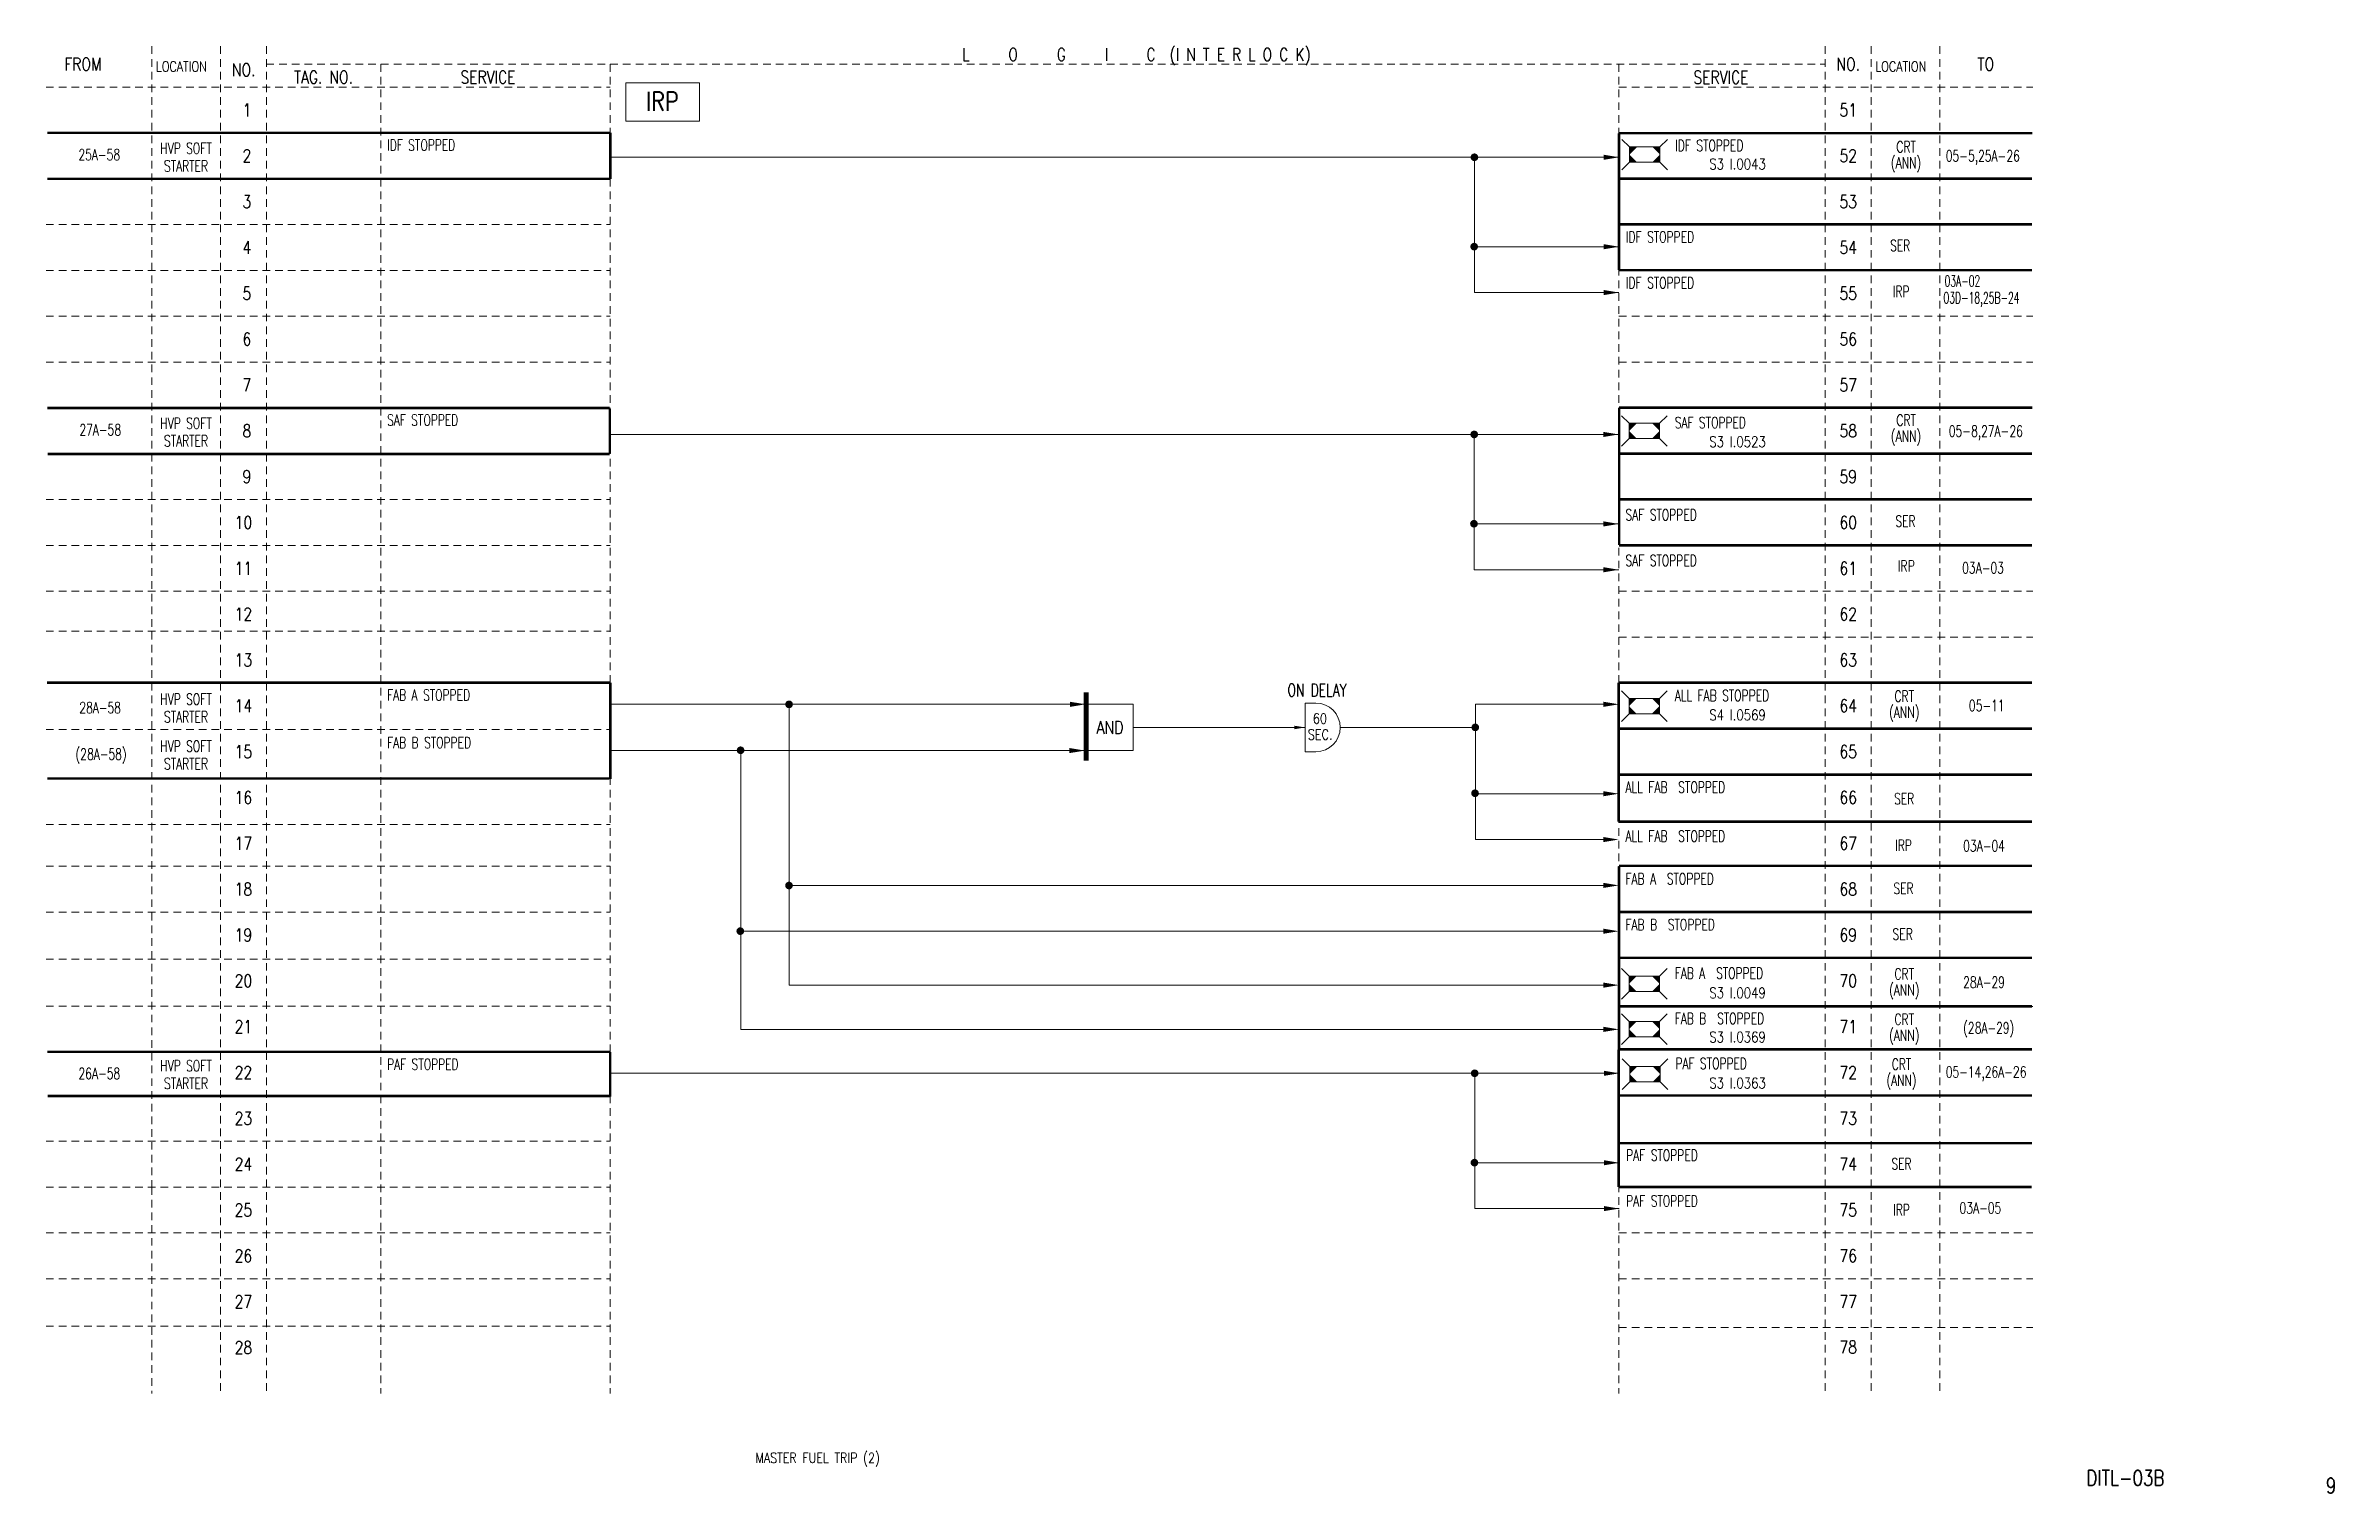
# Model space of a CAD drawing. Extents: x 18 to 467, y 24 to 308.
import ezdxf
from ezdxf.enums import TextEntityAlignment as Align

# ---------------------------------------------------------------- set-up
doc = ezdxf.new("R2010")
doc.units = 0
doc.linetypes.add('CENTER', pattern=[20, 8.8, -1, 0.4, -1, 8.8])
doc.linetypes.add('HIDDEN', pattern=[4, 1.5, -1, 1.5])
for name, color, linetype, lineweight in [('CEN', 1, 'CENTER', 0), ('CON', 4, 'Continuous', 0), ('DCS', 7, 'Continuous', 0), ('HID', 2, 'HIDDEN', 0), ('TXT1', 3, 'Continuous', 0)]:
    doc.layers.add(name, color=color, linetype=linetype, lineweight=lineweight)
doc.styles.add('ROMANS', font='romans', dxfattribs={"width": 0.8})

# ---------------------------------------------------------------- blocks, each defined once
blk = doc.blocks.new('LAMP1')
at = {"layer": 'CON'}
for p, q in [((3, -2.83), (1.5, -1.33)), ((3, -2.83), (3, -5.83)), ((9, -2.83), (3, -2.83)), ((9, -2.83), (10.5, -1.33)), ((9, -5.83), (9, -2.83)), ((3, -5.83), (1.5, -7.33)), ((3, -5.83), (9, -5.83)), ((9, -5.83), (10.5, -7.33))]:
    blk.add_line(p, q, dxfattribs=at)
for points in [[(4.5, -2.83), (3, -2.83), (3, -4.33)], [(3, -4.33), (3, -5.83), (4.5, -5.83)], [(7.5, -2.83), (9, -2.83), (9, -4.33)], [(9, -4.33), (9, -5.83), (7.5, -5.83)]]:
    blk.add_solid(points, dxfattribs=at)

msp = doc.modelspace()

# ---------------------------------------------------------------- linework, layer by layer
at = {"layer": 'CEN', "const_width": 0.5}
for points in [[(18.13, 291.06, 0.5, 0.5, 0), (128.67, 291.06, 0.5, 0.5, 0)], [(128.67, 282.01, 0.5, 0.5, 0), (128.67, 291.1, 0.5, 0.5, 0)], [(326.64, 264.11, 0.5, 0.5, 0), (326.64, 290.98, 0.5, 0.5, 0)], [(326.67, 290.98, 0.5, 0.5, 0), (407.76, 290.98, 0.5, 0.5, 0)], [(18.18, 282.03, 0.5, 0.5, 0), (128.51, 282.03, 0.5, 0.5, 0)], [(326.66, 282.05, 0.5, 0.5, 0), (407.74, 282.05, 0.5, 0.5, 0)], [(326.65, 273.09, 0.5, 0.5, 0), (407.74, 273.09, 0.5, 0.5, 0)], [(326.64, 264.08, 0.5, 0.5, 0), (407.73, 264.08, 0.5, 0.5, 0)], [(18.17, 237.01, 0.5, 0.5, 0), (128.55, 237.01, 0.5, 0.5, 0)], [(128.58, 228.03, 0.5, 0.5, 0), (128.58, 236.8, 0.5, 0.5, 0)], [(326.67, 237.08, 0.5, 0.5, 0), (407.76, 237.08, 0.5, 0.5, 0)], [(326.69, 210.11, 0.5, 0.5, 0), (326.69, 237.08, 0.5, 0.5, 0)], [(18.22, 227.98, 0.5, 0.5, 0), (128.55, 227.98, 0.5, 0.5, 0)], [(326.65, 228.04, 0.5, 0.5, 0), (407.73, 228.04, 0.5, 0.5, 0)], [(326.66, 219.08, 0.5, 0.5, 0), (407.75, 219.08, 0.5, 0.5, 0)], [(326.65, 210.05, 0.5, 0.5, 0), (407.74, 210.05, 0.5, 0.5, 0)], [(18.1, 183.07, 0.5, 0.5, 0), (128.66, 183.07, 0.5, 0.5, 0)], [(128.66, 164.16, 0.5, 0.5, 0), (128.66, 183.07, 0.5, 0.5, 0)], [(326.58, 155.78, 0.5, 0.5, 0), (326.58, 183.07, 0.5, 0.5, 0)], [(326.65, 183.07, 0.5, 0.5, 0), (407.74, 183.07, 0.5, 0.5, 0)], [(326.65, 174.04, 0.5, 0.5, 0), (407.74, 174.04, 0.5, 0.5, 0)], [(18.16, 164.27, 0.5, 0.5, 0), (128.49, 164.27, 0.5, 0.5, 0)], [(326.64, 165.04, 0.5, 0.5, 0), (407.73, 165.04, 0.5, 0.5, 0)], [(326.65, 155.8, 0.5, 0.5, 0), (407.74, 155.8, 0.5, 0.5, 0)], [(326.65, 147.11, 0.5, 0.5, 0), (407.74, 147.11, 0.5, 0.5, 0)], [(326.65, 111.05, 0.5, 0.5, 0), (326.65, 147.04, 0.5, 0.5, 0)], [(326.65, 138.06, 0.5, 0.5, 0), (407.74, 138.06, 0.5, 0.5, 0)], [(326.67, 129.06, 0.5, 0.5, 0), (407.75, 129.06, 0.5, 0.5, 0)], [(326.65, 119.53, 0.5, 0.5, 0), (407.74, 119.53, 0.5, 0.5, 0)], [(18.19, 110.59, 0.5, 0.5, 0), (128.57, 110.59, 0.5, 0.5, 0)], [(128.64, 101.81, 0.5, 0.5, 0), (128.64, 110.59, 0.5, 0.5, 0)], [(326.59, 84.03, 0.5, 0.5, 0), (326.59, 111.03, 0.5, 0.5, 0)], [(326.65, 111.08, 0.5, 0.5, 0), (407.74, 111.08, 0.5, 0.5, 0)], [(18.24, 101.91, 0.5, 0.5, 0), (128.57, 101.91, 0.5, 0.5, 0)], [(326.64, 102.03, 0.5, 0.5, 0), (407.72, 102.03, 0.5, 0.5, 0)], [(326.66, 92.66, 0.5, 0.5, 0), (407.75, 92.66, 0.5, 0.5, 0)], [(326.53, 84.06, 0.5, 0.5, 0), (407.62, 84.06, 0.5, 0.5, 0)]]:
    msp.add_lwpolyline(points, format="xyseb", dxfattribs=at)
at = {"layer": 'CON'}
for p, q in [((128.64, 286.25), (326.64, 286.25)), ((298.29, 259.69), (298.29, 286.25)), ((326.64, 268.69), (298.29, 268.69)), ((326.64, 259.69), (298.29, 259.69)), ((128.6, 231.83), (326.6, 231.83)), ((298.25, 205.26), (298.25, 231.83)), ((326.6, 214.26), (298.25, 214.26)), ((326.6, 205.26), (298.25, 205.26)), ((221.91, 178.84), (128.7, 178.84)), ((163.76, 178.84), (163.76, 123.69)), ((298.47, 178.84), (324.98, 178.84)), ((298.47, 152.28), (298.47, 178.84)), ((231.28, 174.29), (265.03, 174.29)), ((271.93, 174.29), (298.47, 174.29)), ((221.79, 169.75), (128.7, 169.75)), ((154.27, 169.75), (154.27, 115.01)), ((325.63, 161.28), (298.47, 161.28)), ((324.01, 152.28), (298.47, 152.28)), ((325.4, 143.28), (163.76, 143.28)), ((325.35, 134.28), (154.27, 134.28)), ((325.4, 123.69), (163.76, 123.69)), ((325.4, 115.01), (154.27, 115.01)), ((128.69, 106.38), (326.69, 106.38)), ((298.34, 79.82), (298.34, 106.38)), ((326.69, 88.82), (298.34, 88.82)), ((326.69, 79.82), (298.34, 79.82))]:
    msp.add_line(p, q, dxfattribs=at)
at = {"layer": 'CON', "lineweight": 9}
for p, q in [((231.27, 178.84), (222.18, 178.84)), ((231.28, 178.84), (231.28, 169.74)), ((265.03, 179.06), (265.03, 169.52)), ((265.03, 179.06), (267.16, 179.06)), ((231.27, 169.75), (222.18, 169.75)), ((265.03, 169.52), (267.16, 169.52))]:
    msp.add_line(p, q, dxfattribs=at)
at = {"layer": 'CON', "color": 1, "lineweight": 9}
msp.add_lwpolyline([(131.72, 300.84), (146.16, 300.84), (146.16, 293.31), (131.72, 293.31)], close=True, dxfattribs=at)
at = {"layer": 'CON', "lineweight": 15, "const_width": 0.75}
for points in [[(297.9, 286.25, 0.75, 0.75, 1), (298.65, 286.25, 0.75, 0.75, 1)], [(297.85, 268.71, 0.75, 0.75, 1), (298.6, 268.71, 0.75, 0.75, 1)], [(297.86, 231.83, 0.75, 0.75, 1), (298.61, 231.83, 0.75, 0.75, 1)], [(297.81, 214.29, 0.75, 0.75, 1), (298.56, 214.29, 0.75, 0.75, 1)], [(163.37, 178.83, 0.75, 0.75, 1), (164.12, 178.83, 0.75, 0.75, 1)], [(298.07, 174.31, 0.75, 0.75, 1), (298.82, 174.31, 0.75, 0.75, 1)], [(153.86, 169.81, 0.75, 0.75, 1), (154.61, 169.81, 0.75, 0.75, 1)], [(298.02, 161.37, 0.75, 0.75, 1), (298.77, 161.37, 0.75, 0.75, 1)], [(163.37, 143.25, 0.75, 0.75, 1), (164.12, 143.25, 0.75, 0.75, 1)], [(153.8, 134.3, 0.75, 0.75, 1), (154.55, 134.3, 0.75, 0.75, 1)], [(297.95, 106.38, 0.75, 0.75, 1), (298.7, 106.38, 0.75, 0.75, 1)], [(297.9, 88.84, 0.75, 0.75, 1), (298.65, 88.84, 0.75, 0.75, 1)]]:
    msp.add_lwpolyline(points, format="xyseb", close=True, dxfattribs=at)
at = {"layer": 'CON', "lineweight": 9, "const_width": 1.01}
msp.add_lwpolyline([(222.07, 181.17, 1.01, 1.01, 0), (222.07, 167.75, 1.01, 1.01, 0)], format="xyseb", dxfattribs=at)
at = {"layer": 'CON', "lineweight": 9}
msp.add_arc((267.16, 174.29), 4.77, 270, 90, dxfattribs=at)
for points in [[(323.64, 286.75), (323.64, 285.75), (326.64, 286.25)], [(323.64, 269.19), (323.64, 268.19), (326.64, 268.69)], [(323.64, 260.19), (323.64, 259.19), (326.64, 259.69)], [(323.6, 232.33), (323.6, 231.33), (326.6, 231.83)], [(323.6, 214.76), (323.6, 213.76), (326.6, 214.26)], [(323.6, 205.76), (323.6, 204.76), (326.6, 205.26)], [(218.88, 179.34), (218.88, 178.33), (221.91, 178.84)], [(323.61, 179.34), (323.61, 178.34), (326.61, 178.84)], [(262.91, 174.64), (262.91, 173.94), (265.03, 174.29)], [(218.76, 170.26), (218.76, 169.25), (221.79, 169.75)], [(323.61, 161.78), (323.61, 160.78), (326.61, 161.28)], [(323.61, 152.78), (323.61, 151.78), (326.61, 152.28)], [(323.61, 143.78), (323.61, 142.78), (326.61, 143.28)], [(323.61, 134.78), (323.61, 133.78), (326.61, 134.28)], [(323.61, 124.19), (323.61, 123.19), (326.61, 123.69)], [(323.61, 115.51), (323.61, 114.51), (326.61, 115.01)], [(323.69, 106.88), (323.69, 105.88), (326.69, 106.38)], [(323.69, 89.32), (323.69, 88.32), (326.69, 88.82)], [(323.69, 80.32), (323.69, 79.32), (326.69, 79.82)]]:
    msp.add_solid(points, dxfattribs=at)
at = {"layer": 'HID', "lineweight": 9}
for p, q in [((38.65, 308.04), (38.65, 137.89)), ((52.15, 308.04), (52.15, 43.54)), ((61.15, 308.04), (61.15, 43.54)), ((367.15, 308.04), (367.15, 43.54)), ((376.15, 308.04), (376.15, 43.54)), ((389.65, 308.04), (389.65, 228.04)), ((61.15, 304.54), (367.15, 304.54)), ((83.65, 304.54), (83.65, 43.54)), ((128.65, 304.54), (128.65, 43.54)), ((326.65, 304.54), (326.65, 43.54)), ((17.9, 300.04), (128.65, 300.04)), ((326.65, 300.04), (407.9, 300.04)), ((17.9, 273.04), (128.65, 273.04)), ((17.9, 264.04), (128.65, 264.04)), ((17.9, 255.04), (128.65, 255.04)), ((326.65, 255.04), (407.9, 255.04)), ((17.9, 246.04), (128.65, 246.04)), ((326.65, 246.04), (407.9, 246.04)), ((389.65, 228.04), (389.65, 43.54)), ((17.9, 219.04), (128.65, 219.04)), ((17.9, 210.04), (128.65, 210.04)), ((17.9, 201.04), (128.65, 201.04)), ((326.65, 201.04), (407.9, 201.04)), ((17.9, 193.18), (128.65, 193.18)), ((326.65, 192.04), (407.9, 192.04)), ((17.9, 173.86), (128.65, 173.86)), ((17.9, 155.21), (128.65, 155.21)), ((17.9, 147.04), (128.65, 147.04)), ((17.9, 138.04), (128.65, 138.04)), ((38.65, 137.89), (38.65, 84.04)), ((17.9, 128.78), (128.65, 128.78)), ((17.9, 119.58), (128.65, 119.58)), ((326.65, 119.53), (407.9, 119.53)), ((17.9, 93.07), (128.65, 93.07)), ((17.9, 84.04), (128.65, 84.04)), ((38.65, 84.04), (38.65, 43.54)), ((17.9, 75.04), (128.65, 75.04)), ((326.65, 75.04), (407.9, 75.04)), ((17.9, 66.04), (128.65, 66.04)), ((326.65, 66.04), (407.9, 66.04)), ((17.9, 56.74), (128.65, 56.74)), ((326.65, 56.44), (407.9, 56.44))]:
    msp.add_line(p, q, dxfattribs=at)

# ---------------------------------------------------------------- block references
at = {"layer": 'CON', "lineweight": 9}
for p in [(325.7, 291.1), (325.63, 236.84), (325.62, 182.82), (325.62, 128.28), (325.62, 119.38), (325.76, 110.55)]:
    msp.add_blockref('LAMP1', p, dxfattribs=at)

# ---------------------------------------------------------------- texts
at = {"layer": 'CON', "lineweight": 9, "style": 'ROMANS', "width": 0.8}
for s, height, p in [('FROM', 2.5, (25.15, 304.54)), ('L     O     G     I     C  (I N T E R L O C K)', 2.5, (231.93, 306.25)), ('NO.', 2.5, (371.65, 304.54)), ('TO', 2.5, (398.65, 304.54)), ('NO.', 2.5, (56.7, 303.42)), ('TAG. NO. ', 2.5, (73.05, 301.98)), ('SERVICE', 2.5, (104.66, 301.98)), ('SERVICE', 2.5, (346.67, 301.95)), (' 1', 2.5, (56.65, 295.54)), ('51', 2.5, (371.65, 295.54)), (' 2', 2.5, (56.65, 286.54)), ('52', 2.5, (371.65, 286.54)), (' 3', 2.5, (56.65, 277.54)), ('53', 2.5, (371.65, 277.54)), (' 4', 2.5, (56.65, 268.54)), ('54', 2.5, (371.65, 268.54)), (' 5', 2.5, (56.65, 259.54)), ('55', 2.5, (371.65, 259.54)), (' 6', 2.5, (56.65, 250.54)), ('56', 2.5, (371.65, 250.54)), (' 7', 2.5, (56.65, 241.54)), ('57', 2.5, (371.65, 241.54)), (' 8', 2.5, (56.65, 232.54)), ('58', 2.5, (371.65, 232.54)), (' 9', 2.5, (56.65, 223.54)), ('59', 2.5, (371.65, 223.54)), ('10', 2.5, (56.65, 214.54)), ('60', 2.5, (371.65, 214.54)), ('11', 2.5, (56.65, 205.54)), ('61', 2.5, (371.65, 205.54)), ('12', 2.5, (56.65, 196.54)), ('62', 2.5, (371.65, 196.54)), ('13', 2.5, (56.65, 187.54)), ('63', 2.5, (371.65, 187.54)), ('14', 2.5, (56.65, 178.54)), ('64', 2.5, (371.65, 178.54)), ('AND', 2.525, (226.74, 174.29)), ('60', 2.02, (267.95, 176.04)), ('15', 2.5, (56.65, 169.54)), ('SEC.', 2.02, (268, 172.88)), ('65', 2.5, (371.65, 169.54)), ('16', 2.5, (56.65, 160.54)), ('66', 2.5, (371.65, 160.54)), ('17', 2.5, (56.65, 151.54)), ('67', 2.5, (371.65, 151.54)), ('18', 2.5, (56.65, 142.54)), ('68', 2.5, (371.65, 142.54)), ('19', 2.5, (56.65, 133.54)), ('69', 2.5, (371.65, 133.54)), ('20', 2.5, (56.65, 124.54)), ('70', 2.5, (371.65, 124.54)), ('21', 2.5, (56.65, 115.54)), ('71', 2.5, (371.65, 115.54)), ('22', 2.5, (56.65, 106.54)), ('72', 2.5, (371.65, 106.54)), ('23', 2.5, (56.65, 97.54)), ('73', 2.5, (371.65, 97.54)), ('24', 2.5, (56.65, 88.54)), ('74', 2.5, (371.65, 88.54)), ('25', 2.5, (56.65, 79.54)), ('75', 2.5, (371.65, 79.54)), ('26', 2.5, (56.65, 70.54)), ('76', 2.5, (371.65, 70.54)), ('27', 2.5, (56.65, 61.54)), ('77', 2.5, (371.65, 61.54)), ('28', 2.5, (56.65, 52.54)), ('78', 2.5, (371.65, 52.63))]:
    msp.add_text(s, height=height, dxfattribs=at).set_placement(p, align=Align.MIDDLE)
at = {"layer": 'CON', "lineweight": 9, "style": 'ROMANS'}
for s, height, width, p in [('LOCATION', 2, 0.8, (39.46, 302.47)), ('LOCATION', 2, 0.8, (376.96, 302.47)), ('ON DELAY', 2.525, 0.7, (261.58, 179.6)), ('DITL-03B', 3, 0.8, (418.4, 24.53)), ('9', 3, 0.8, (465.39, 23.02))]:
    msp.add_text(s, height=height, dxfattribs=dict(at, width=width)).set_placement(p, align=Align.BOTTOM_LEFT)
at = {"layer": 'CON', "color": 1, "lineweight": 9, "style": 'ROMANS', "width": 0.8}
msp.add_text('IRP', height=3.75, dxfattribs=at).set_placement((138.86, 297.22), align=Align.MIDDLE)
at = {"layer": 'CON', "lineweight": 9, "style": 'ROMANS', "width": 0.8}
msp.add_text('MASTER FUEL TRIP (2)', height=2, dxfattribs=at).set_placement((157.16, 30.87), align=Align.MIDDLE_LEFT)
at = {"layer": 'DCS', "linetype": 'ByBlock', "style": 'ROMANS', "width": 0.8}
for s, p in [('S3 I.0043', (344.38, 283.87)), ('S3 I.0523', (344.38, 229.33)), ('S4 I.0569', (344.38, 175.7)), ('S3 I.0049', (344.38, 121.13)), ('S3 I.0369', (344.38, 112.44)), ('S3 I.0363', (344.38, 103.41))]:
    msp.add_text(s, height=2.1, dxfattribs=at).set_placement(p)
at = {"layer": 'TXT1', "lineweight": 9, "style": 'ROMANS', "width": 0.7}
for s, p in [('25A-58', (28.35, 285.67)), ('HVP SOFT', (45.38, 286.91)), ('CRT', (383, 287.22)), ('STARTER', (45.38, 283.45)), ('(ANN)', (383, 284.07)), ('SER', (381.83, 267.82)), ('IRP', (382.05, 258.78)), ('27A-58', (28.54, 231.63)), ('HVP SOFT', (45.38, 232.91)), ('CRT', (383, 233.53)), ('05-8,27A-26', (398.65, 231.39)), ('STARTER', (45.38, 229.46)), ('(ANN)', (383, 230.38)), ('SER', (382.89, 213.69)), ('IRP', (383.05, 204.9)), ('HVP SOFT', (45.38, 178.73)), ('CRT', (382.65, 179.33)), ('05-11', (398.84, 177.49)), ('28A-58', (28.53, 177.07)), ('STARTER', (45.38, 175.27)), ('(ANN)', (382.65, 176.18)), ('HVP SOFT', (45.38, 169.51)), ('(28A-58)', (28.72, 167.95)), ('STARTER', (45.38, 166.05)), ('SER', (382.64, 159.2)), ('IRP', (382.51, 150.04)), ('SER', (382.51, 141.6)), ('SER', (382.33, 132.61)), ('CRT', (382.65, 124.79)), ('(ANN)', (382.65, 121.64)), ('CRT', (382.65, 115.89)), ('(ANN)', (382.65, 112.74)), ('HVP SOFT', (45.38, 106.77)), ('CRT', (382.1, 107.06)), ('26A-58', (28.38, 105.24)), ('STARTER', (45.38, 103.31)), ('(ANN)', (382.1, 103.91)), ('05-14,26A-26', (398.7, 105.54)), ('SER', (382.1, 87.5)), ('IRP', (382.1, 78.47))]:
    msp.add_text(s, height=2.2, dxfattribs=at).set_placement(p, align=Align.CENTER)
at = {"layer": 'TXT1', "lineweight": 9, "style": 'ROMANS'}
for s, width, p in [('IDF STOPPED', 0.7, (84.84, 287.56)), ('IDF STOPPED', 0.7, (337.67, 287.48)), ('05-5,25A-26', 0.7, (390.8, 285.42)), ('IDF STOPPED', 0.7, (328, 269.5)), ('IDF STOPPED', 0.7, (328, 260.5)), ('03A-02', 0.6, (390.55, 260.85)), ('03D-18,25B-24', 0.6, (390.34, 257.57)), ('SAF STOPPED', 0.7, (84.84, 233.56)), ('SAF STOPPED', 0.7, (337.59, 233.05)), ('SAF STOPPED', 0.7, (327.93, 214.96)), ('SAF STOPPED', 0.7, (327.93, 205.96)), ('03A-03', 0.7, (394.02, 204.52)), ('FAB A STOPPED', 0.7, (84.84, 179.56)), ('ALL FAB STOPPED', 0.7, (337.58, 179.47)), ('FAB B STOPPED', 0.7, (84.84, 170.21)), ('ALL FAB  STOPPED', 0.7, (327.92, 161.47)), ('ALL FAB  STOPPED', 0.7, (327.92, 151.86)), ('03A-04', 0.7, (394.22, 149.94)), ('FAB A  STOPPED', 0.7, (327.92, 143.47)), ('FAB B  STOPPED', 0.7, (327.92, 134.47)), ('FAB A  STOPPED', 0.7, (337.58, 124.94)), ('28A-29', 0.7, (394.22, 123.16)), ('FAB B  STOPPED', 0.7, (337.58, 116.04)), ('(28A-29)', 0.7, (394.22, 114.2)), ('PAF STOPPED', 0.7, (84.84, 107.05)), ('PAF STOPPED', 0.7, (337.72, 107.21)), ('PAF STOPPED', 0.7, (328.06, 89.21)), ('PAF STOPPED', 0.7, (328.06, 80.21)), ('03A-05', 0.7, (393.5, 78.84))]:
    msp.add_text(s, height=2.2, dxfattribs=dict(at, width=width)).set_placement(p)

doc.saveas('drawing.dxf')
